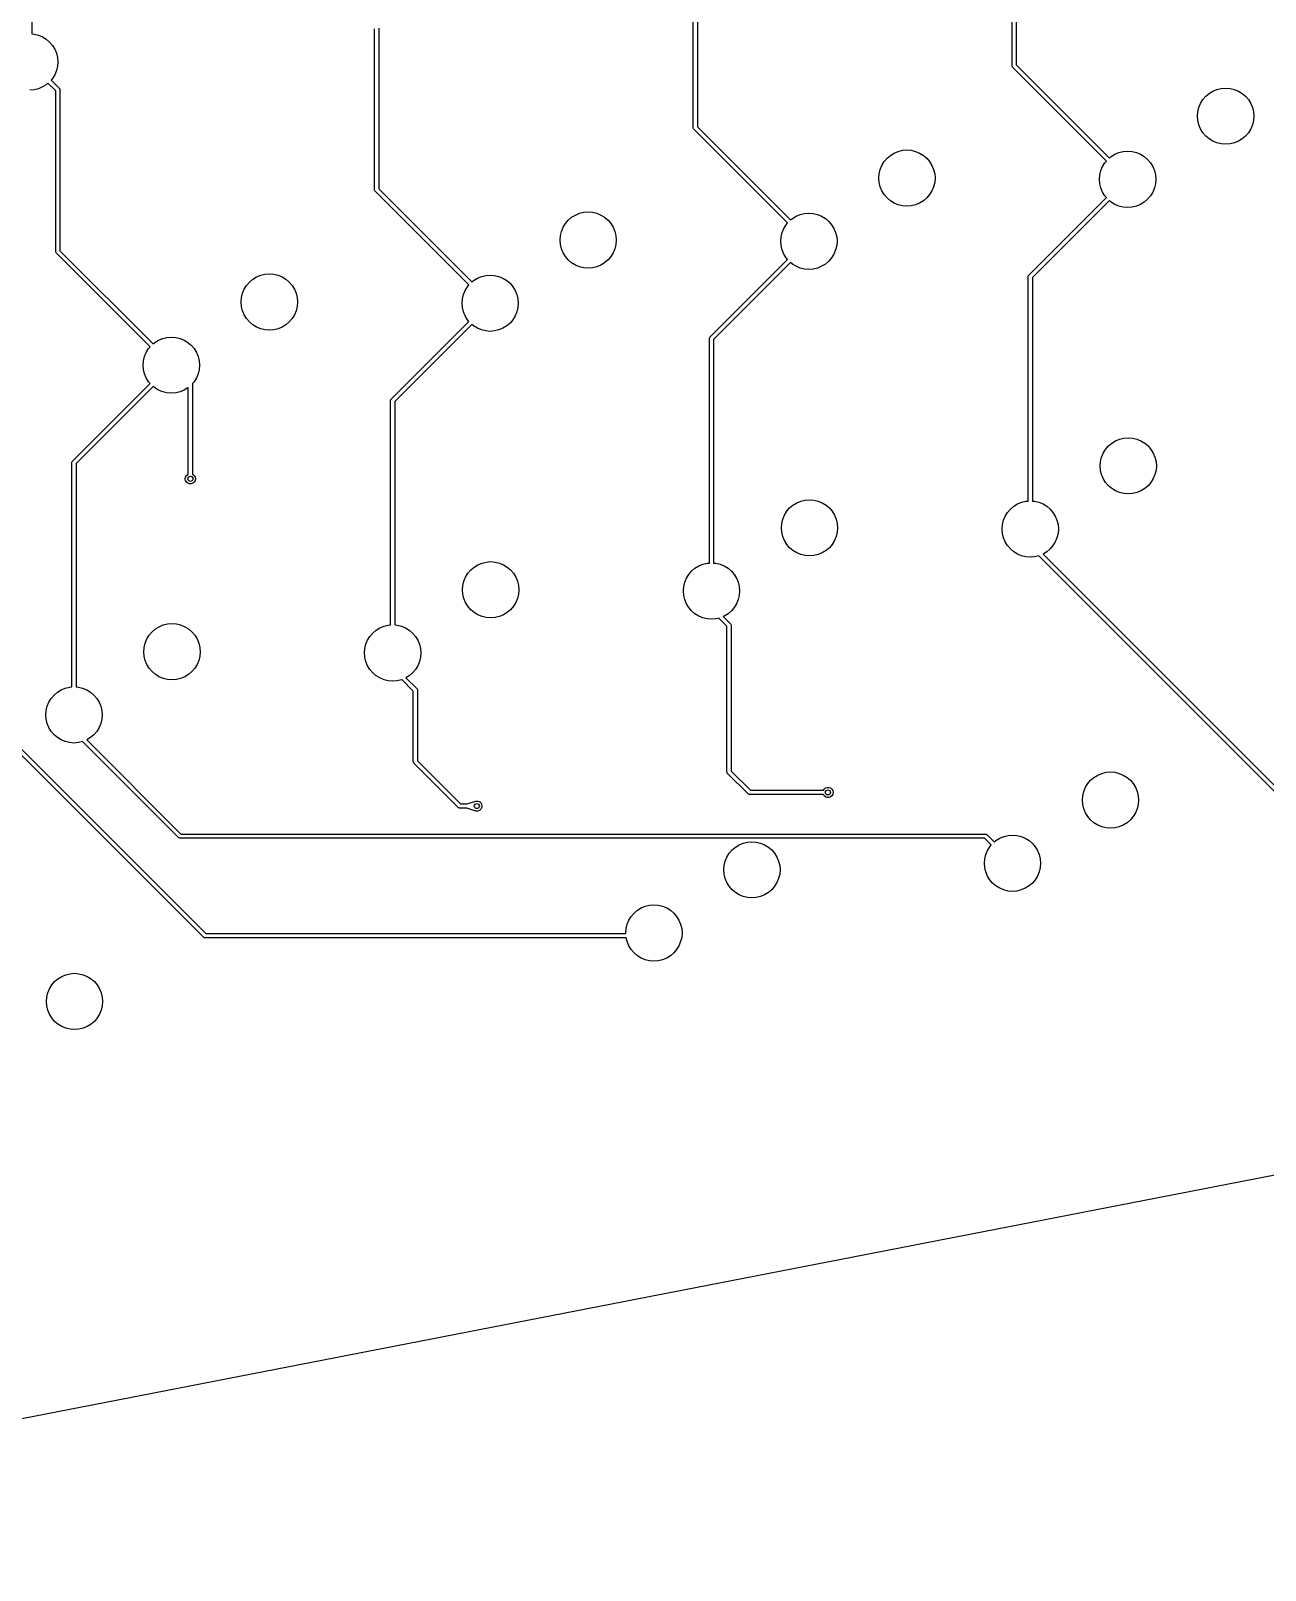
# Model space of a CAD drawing. Extents: x 101 to 518, y -308 to -134.
# Drawn here: x 311.6 to 384.1, y -307.3 to -217 of the extents above; entities that cross this region are included whole.
import ezdxf

# ---------------------------------------------------------------- set-up
doc = ezdxf.new("R2010")
doc.units = 0
doc.layers.add('BLACK', color=7, linetype='CONTINUOUS')

msp = doc.modelspace()

# ---------------------------------------------------------------- linework, layer by layer
at = {"layer": 'BLACK', "linetype": 'CONTINUOUS'}
for p, q in [((311.706467, -204.089161), (311.706467, -217.199589)), ((369.20646, -219.066377), (369.20646, -209.636794)), ((369.45646, -209.585018), (369.45646, -219.0146)), ((350.506462, -222.701288), (350.506462, -213.271705)), ((350.756462, -213.219929), (350.756462, -222.649511)), ((311.706467, -217.199589), (311.839584, -217.210066)), ((311.839584, -217.210066), (312.091345, -217.270509)), ((312.091345, -217.270509), (312.330551, -217.369591)), ((312.330551, -217.369591), (312.551313, -217.504874)), ((312.551313, -217.504874), (312.748193, -217.673026)), ((331.806465, -226.3362), (331.806465, -216.906616)), ((332.056465, -216.85484), (332.056465, -226.284424)), ((312.748193, -217.673026), (312.916345, -217.869906)), ((312.916345, -217.869906), (313.051628, -218.090668)), ((313.051628, -218.090668), (313.15071, -218.329874)), ((313.15071, -218.329874), (313.211153, -218.581635)), ((313.15071, -219.34963), (313.051628, -219.588836)), ((313.211153, -219.097869), (313.15071, -219.34963)), ((313.211153, -218.581635), (313.231467, -218.839752)), ((313.231467, -218.839752), (313.211153, -219.097869)), ((369.208862, -219.090763), (369.20646, -219.066377)), ((369.227526, -219.135823), (369.208862, -219.090763)), ((369.227531, -219.135828), (369.227526, -219.135823)), ((369.243072, -219.154765), (369.227531, -219.135828)), ((374.743212, -224.654906), (369.243072, -219.154765)), ((369.45646, -219.0146), (374.919989, -224.478129)), ((312.330551, -220.309913), (312.091345, -220.408995)), ((312.551313, -220.17463), (312.330551, -220.309913)), ((312.652848, -220.08791), (312.551313, -220.17463)), ((313.106467, -220.541528), (312.652848, -220.08791)), ((312.916345, -219.809598), (312.829625, -219.911133)), ((312.829625, -219.911133), (313.319855, -220.401363)), ((313.051628, -219.588836), (312.916345, -219.809598)), ((381.481931, -220.391632), (381.740048, -220.371318)), ((381.740048, -220.371318), (381.998165, -220.391632)), ((311.839584, -220.469438), (311.581467, -220.489752)), ((312.091345, -220.408995), (311.839584, -220.469438)), ((313.106467, -229.971111), (313.106467, -220.541528)), ((313.319855, -220.401363), (313.3354, -220.420305)), ((313.3354, -220.420305), (313.335401, -220.420306)), ((313.335401, -220.420306), (313.346333, -220.446701)), ((313.346333, -220.446701), (313.351538, -220.459266)), ((313.351538, -220.459266), (313.354065, -220.465366)), ((313.354065, -220.465366), (313.356467, -220.489752)), ((313.356467, -220.489752), (313.356467, -229.919334)), ((380.170805, -221.51144), (380.269887, -221.272234)), ((380.269887, -221.272234), (380.40517, -221.051472)), ((380.40517, -221.051472), (380.573322, -220.854592)), ((380.573322, -220.854592), (380.770202, -220.68644)), ((380.770202, -220.68644), (380.990964, -220.551157)), ((380.990964, -220.551157), (381.23017, -220.452075)), ((381.23017, -220.452075), (381.481931, -220.391632)), ((381.998165, -220.391632), (382.249926, -220.452075)), ((382.249926, -220.452075), (382.489132, -220.551157)), ((382.489132, -220.551157), (382.709894, -220.68644)), ((382.709894, -220.68644), (382.906774, -220.854592)), ((382.906774, -220.854592), (383.074926, -221.051472)), ((383.074926, -221.051472), (383.210209, -221.272234)), ((383.210209, -221.272234), (383.309291, -221.51144)), ((380.090048, -222.021318), (380.110362, -221.763201)), ((380.110362, -222.279435), (380.090048, -222.021318)), ((380.110362, -221.763201), (380.170805, -221.51144)), ((383.309291, -221.51144), (383.369734, -221.763201)), ((383.369734, -221.763201), (383.390048, -222.021318)), ((383.390048, -222.021318), (383.369734, -222.279435)), ((350.508864, -222.725674), (350.506462, -222.701288)), ((350.527528, -222.770734), (350.508864, -222.725674)), ((350.527533, -222.770739), (350.527528, -222.770734)), ((350.543074, -222.789676), (350.527533, -222.770739)), ((356.043214, -228.289817), (350.543074, -222.789676)), ((350.756462, -222.649511), (356.219991, -228.11304)), ((380.170805, -222.531196), (380.110362, -222.279435)), ((380.269887, -222.770402), (380.170805, -222.531196)), ((380.40517, -222.991164), (380.269887, -222.770402)), ((380.573322, -223.188044), (380.40517, -222.991164)), ((383.074926, -222.991164), (382.906774, -223.188044)), ((383.210209, -222.770402), (383.074926, -222.991164)), ((383.309291, -222.531196), (383.210209, -222.770402)), ((383.369734, -222.279435), (383.309291, -222.531196)), ((380.770202, -223.356196), (380.573322, -223.188044)), ((380.990964, -223.491479), (380.770202, -223.356196)), ((381.23017, -223.590561), (380.990964, -223.491479)), ((381.481931, -223.651004), (381.23017, -223.590561)), ((381.740048, -223.671318), (381.481931, -223.651004)), ((381.998165, -223.651004), (381.740048, -223.671318)), ((382.249926, -223.590561), (381.998165, -223.651004)), ((382.489132, -223.491479), (382.249926, -223.590561)), ((382.709894, -223.356196), (382.489132, -223.491479)), ((382.906774, -223.188044), (382.709894, -223.356196)), ((361.569889, -224.907145), (361.705172, -224.686383)), ((361.705172, -224.686383), (361.873324, -224.489503)), ((361.873324, -224.489503), (362.070204, -224.321351)), ((362.070204, -224.321351), (362.290966, -224.186068)), ((362.290966, -224.186068), (362.530172, -224.086986)), ((362.530172, -224.086986), (362.781933, -224.026543)), ((362.781933, -224.026543), (363.04005, -224.006229)), ((363.04005, -224.006229), (363.298167, -224.026543)), ((363.298167, -224.026543), (363.549928, -224.086986)), ((363.549928, -224.086986), (363.789134, -224.186068)), ((363.789134, -224.186068), (364.009896, -224.321351)), ((364.009896, -224.321351), (364.206776, -224.489503)), ((364.206776, -224.489503), (364.374928, -224.686383)), ((364.374928, -224.686383), (364.510211, -224.907145)), ((374.52121, -224.977204), (374.656493, -224.756442)), ((374.656493, -224.756442), (374.743212, -224.654906)), ((374.919989, -224.478129), (375.021525, -224.39141)), ((375.021525, -224.39141), (375.242287, -224.256127)), ((375.242287, -224.256127), (375.481493, -224.157045)), ((375.481493, -224.157045), (375.733254, -224.096602)), ((375.733254, -224.096602), (375.991371, -224.076288)), ((375.991371, -224.076288), (376.249488, -224.096602)), ((376.249488, -224.096602), (376.501249, -224.157045)), ((376.501249, -224.157045), (376.740455, -224.256127)), ((376.740455, -224.256127), (376.961217, -224.39141)), ((376.961217, -224.39141), (377.158097, -224.559562)), ((377.158097, -224.559562), (377.326249, -224.756442)), ((377.326249, -224.756442), (377.461532, -224.977204)), ((361.39005, -225.656229), (361.410364, -225.398112)), ((361.410364, -225.914346), (361.39005, -225.656229)), ((361.410364, -225.398112), (361.470807, -225.146351)), ((361.470807, -225.146351), (361.569889, -224.907145)), ((364.510211, -224.907145), (364.609293, -225.146351)), ((364.609293, -225.146351), (364.669736, -225.398112)), ((364.669736, -225.398112), (364.69005, -225.656229)), ((364.69005, -225.656229), (364.669736, -225.914346)), ((374.341371, -225.726288), (374.361685, -225.468171)), ((374.361685, -225.984405), (374.341371, -225.726288)), ((374.361685, -225.468171), (374.422128, -225.21641)), ((374.422128, -225.21641), (374.52121, -224.977204)), ((377.461532, -224.977204), (377.560614, -225.21641)), ((377.560614, -225.21641), (377.621057, -225.468171)), ((377.621057, -225.468171), (377.641371, -225.726288)), ((377.641371, -225.726288), (377.621057, -225.984405)), ((331.808867, -226.360586), (331.806465, -226.3362)), ((331.827531, -226.405646), (331.808867, -226.360586)), ((331.827536, -226.405651), (331.827531, -226.405646)), ((331.843077, -226.424588), (331.827536, -226.405651)), ((337.343217, -231.924728), (331.843077, -226.424588)), ((332.056465, -226.284424), (337.519993, -231.747952)), ((361.470807, -226.166107), (361.410364, -225.914346)), ((361.569889, -226.405313), (361.470807, -226.166107)), ((361.705172, -226.626075), (361.569889, -226.405313)), ((361.873324, -226.822955), (361.705172, -226.626075)), ((364.374928, -226.626075), (364.206776, -226.822955)), ((364.510211, -226.405313), (364.374928, -226.626075)), ((364.609293, -226.166107), (364.510211, -226.405313)), ((364.669736, -225.914346), (364.609293, -226.166107)), ((374.422128, -226.236166), (374.361685, -225.984405)), ((374.52121, -226.475372), (374.422128, -226.236166)), ((374.656493, -226.696134), (374.52121, -226.475372)), ((377.461532, -226.475372), (377.326249, -226.696134)), ((377.560614, -226.236166), (377.461532, -226.475372)), ((377.621057, -225.984405), (377.560614, -226.236166)), ((362.070204, -226.991107), (361.873324, -226.822955)), ((362.290966, -227.12639), (362.070204, -226.991107)), ((362.530172, -227.225472), (362.290966, -227.12639)), ((362.781933, -227.285915), (362.530172, -227.225472)), ((363.04005, -227.306229), (362.781933, -227.285915)), ((363.298167, -227.285915), (363.04005, -227.306229)), ((363.549928, -227.225472), (363.298167, -227.285915)), ((363.789134, -227.12639), (363.549928, -227.225472)), ((364.009896, -226.991107), (363.789134, -227.12639)), ((364.206776, -226.822955), (364.009896, -226.991107)), ((370.187895, -231.352988), (374.743213, -226.797669)), ((374.919989, -226.974445), (370.401283, -231.493152)), ((374.743213, -226.797669), (374.656493, -226.696134)), ((375.021525, -227.061166), (374.919989, -226.974445)), ((375.242287, -227.196449), (375.021525, -227.061166)), ((375.481493, -227.295531), (375.242287, -227.196449)), ((375.733254, -227.355974), (375.481493, -227.295531)), ((375.991371, -227.376288), (375.733254, -227.355974)), ((376.249488, -227.355974), (375.991371, -227.376288)), ((376.501249, -227.295531), (376.249488, -227.355974)), ((376.740455, -227.196449), (376.501249, -227.295531)), ((376.961217, -227.061166), (376.740455, -227.196449)), ((377.158097, -226.893014), (376.961217, -227.061166)), ((377.326249, -226.696134), (377.158097, -226.893014)), ((342.869891, -228.542056), (343.005174, -228.321294)), ((343.005174, -228.321294), (343.173326, -228.124414)), ((343.173326, -228.124414), (343.370206, -227.956262)), ((343.370206, -227.956262), (343.590968, -227.820979)), ((343.590968, -227.820979), (343.830174, -227.721897)), ((343.830174, -227.721897), (344.081935, -227.661454)), ((344.081935, -227.661454), (344.340052, -227.64114)), ((344.340052, -227.64114), (344.598169, -227.661454)), ((344.598169, -227.661454), (344.84993, -227.721897)), ((344.84993, -227.721897), (345.089136, -227.820979)), ((345.089136, -227.820979), (345.309898, -227.956262)), ((345.309898, -227.956262), (345.506778, -228.124414)), ((345.506778, -228.124414), (345.67493, -228.321294)), ((345.67493, -228.321294), (345.810213, -228.542056)), ((355.821212, -228.612115), (355.956495, -228.391353)), ((355.956495, -228.391353), (356.043214, -228.289817)), ((356.219991, -228.11304), (356.321527, -228.026321)), ((356.321527, -228.026321), (356.542289, -227.891038)), ((356.542289, -227.891038), (356.781495, -227.791956)), ((356.781495, -227.791956), (357.033256, -227.731513)), ((357.033256, -227.731513), (357.291373, -227.711199)), ((357.291373, -227.711199), (357.54949, -227.731513)), ((357.54949, -227.731513), (357.801251, -227.791956)), ((357.801251, -227.791956), (358.040457, -227.891038)), ((358.040457, -227.891038), (358.261219, -228.026321)), ((358.261219, -228.026321), (358.458099, -228.194473)), ((358.458099, -228.194473), (358.626251, -228.391353)), ((358.626251, -228.391353), (358.761534, -228.612115)), ((342.690052, -229.29114), (342.710366, -229.033023)), ((342.710366, -229.549257), (342.690052, -229.29114)), ((342.710366, -229.033023), (342.770809, -228.781262)), ((342.770809, -228.781262), (342.869891, -228.542056)), ((345.810213, -228.542056), (345.909295, -228.781262)), ((345.909295, -228.781262), (345.969738, -229.033023)), ((345.969738, -229.033023), (345.990052, -229.29114)), ((345.990052, -229.29114), (345.969738, -229.549257)), ((355.641373, -229.361199), (355.661687, -229.103082)), ((355.661687, -229.619316), (355.641373, -229.361199)), ((355.661687, -229.103082), (355.72213, -228.851321)), ((355.72213, -228.851321), (355.821212, -228.612115)), ((358.761534, -228.612115), (358.860616, -228.851321)), ((358.860616, -228.851321), (358.921059, -229.103082)), ((358.921059, -229.103082), (358.941373, -229.361199)), ((358.941373, -229.361199), (358.921059, -229.619316)), ((313.108869, -229.995497), (313.106467, -229.971111)), ((313.127533, -230.040557), (313.108869, -229.995497)), ((313.127538, -230.040562), (313.127533, -230.040557)), ((313.143079, -230.059499), (313.127538, -230.040562)), ((318.643219, -235.55964), (313.143079, -230.059499)), ((313.356467, -229.919334), (318.819996, -235.382863)), ((342.770809, -229.801018), (342.710366, -229.549257)), ((342.869891, -230.040224), (342.770809, -229.801018)), ((343.005174, -230.260986), (342.869891, -230.040224)), ((343.173326, -230.457866), (343.005174, -230.260986)), ((345.67493, -230.260986), (345.506778, -230.457866)), ((345.810213, -230.040224), (345.67493, -230.260986)), ((345.909295, -229.801018), (345.810213, -230.040224)), ((345.969738, -229.549257), (345.909295, -229.801018)), ((355.72213, -229.871077), (355.661687, -229.619316)), ((355.821212, -230.110283), (355.72213, -229.871077)), ((355.956495, -230.331045), (355.821212, -230.110283)), ((358.761534, -230.110283), (358.626251, -230.331045)), ((358.860616, -229.871077), (358.761534, -230.110283)), ((358.921059, -229.619316), (358.860616, -229.871077)), ((343.370206, -230.626018), (343.173326, -230.457866)), ((343.590968, -230.761301), (343.370206, -230.626018)), ((343.830174, -230.860383), (343.590968, -230.761301)), ((344.081935, -230.920826), (343.830174, -230.860383)), ((344.340052, -230.94114), (344.081935, -230.920826)), ((344.598169, -230.920826), (344.340052, -230.94114)), ((344.84993, -230.860383), (344.598169, -230.920826)), ((345.089136, -230.761301), (344.84993, -230.860383)), ((345.309898, -230.626018), (345.089136, -230.761301)), ((345.506778, -230.457866), (345.309898, -230.626018)), ((351.487898, -234.987898), (356.043214, -230.43258)), ((356.219991, -230.609357), (351.701286, -235.128062)), ((356.043214, -230.43258), (355.956495, -230.331045)), ((356.321527, -230.696077), (356.219991, -230.609357)), ((356.542289, -230.83136), (356.321527, -230.696077)), ((356.781495, -230.930442), (356.542289, -230.83136)), ((357.033256, -230.990885), (356.781495, -230.930442)), ((357.291373, -231.011199), (357.033256, -230.990885)), ((357.54949, -230.990885), (357.291373, -231.011199)), ((357.801251, -230.930442), (357.54949, -230.990885)), ((358.040457, -230.83136), (357.801251, -230.930442)), ((358.261219, -230.696077), (358.040457, -230.83136)), ((358.458099, -230.527925), (358.261219, -230.696077)), ((358.626251, -230.331045), (358.458099, -230.527925)), ((324.169894, -232.176968), (324.305177, -231.956206)), ((324.305177, -231.956206), (324.473329, -231.759326)), ((324.473329, -231.759326), (324.670209, -231.591174)), ((324.670209, -231.591174), (324.890971, -231.455891)), ((324.890971, -231.455891), (325.130177, -231.356809)), ((325.130177, -231.356809), (325.381938, -231.296366)), ((325.381938, -231.296366), (325.640055, -231.276052)), ((325.640055, -231.276052), (325.898172, -231.296366)), ((325.898172, -231.296366), (326.149933, -231.356809)), ((326.149933, -231.356809), (326.389139, -231.455891)), ((326.389139, -231.455891), (326.609901, -231.591174)), ((326.609901, -231.591174), (326.806781, -231.759326)), ((326.806781, -231.759326), (326.974933, -231.956206)), ((326.974933, -231.956206), (327.110216, -232.176968)), ((337.121214, -232.247026), (337.256497, -232.026264)), ((337.256497, -232.026264), (337.343217, -231.924728)), ((337.519993, -231.747952), (337.621529, -231.661232)), ((337.621529, -231.661232), (337.842291, -231.525949)), ((337.842291, -231.525949), (338.081497, -231.426867)), ((338.081497, -231.426867), (338.333258, -231.366424)), ((338.333258, -231.366424), (338.591375, -231.34611)), ((338.591375, -231.34611), (338.849492, -231.366424)), ((338.849492, -231.366424), (339.101253, -231.426867)), ((339.101253, -231.426867), (339.340459, -231.525949)), ((339.340459, -231.525949), (339.561221, -231.661232)), ((339.561221, -231.661232), (339.758101, -231.829384)), ((339.758101, -231.829384), (339.926253, -232.026264)), ((339.926253, -232.026264), (340.061536, -232.247026)), ((370.151283, -231.441376), (370.153685, -231.41699)), ((370.151283, -244.603578), (370.151283, -231.441376)), ((370.153685, -231.41699), (370.172349, -231.37193)), ((370.172349, -231.37193), (370.172354, -231.371924)), ((370.172354, -231.371924), (370.187895, -231.352988)), ((370.401283, -231.493152), (370.401283, -244.603578)), ((323.990055, -232.926052), (324.010369, -232.667935)), ((324.010369, -233.184169), (323.990055, -232.926052)), ((324.010369, -232.667935), (324.070812, -232.416174)), ((324.070812, -232.416174), (324.169894, -232.176968)), ((327.110216, -232.176968), (327.209298, -232.416174)), ((327.209298, -232.416174), (327.269741, -232.667935)), ((327.269741, -232.667935), (327.290055, -232.926052)), ((327.290055, -232.926052), (327.269741, -233.184169)), ((336.941375, -232.99611), (336.961689, -232.737993)), ((336.961689, -233.254227), (336.941375, -232.99611)), ((336.961689, -232.737993), (337.022132, -232.486232)), ((337.022132, -232.486232), (337.121214, -232.247026)), ((340.061536, -232.247026), (340.160618, -232.486232)), ((340.160618, -232.486232), (340.221061, -232.737993)), ((340.221061, -232.737993), (340.241375, -232.99611)), ((340.241375, -232.99611), (340.221061, -233.254227)), ((324.070812, -233.43593), (324.010369, -233.184169)), ((324.169894, -233.675136), (324.070812, -233.43593)), ((324.305177, -233.895898), (324.169894, -233.675136)), ((324.473329, -234.092778), (324.305177, -233.895898)), ((326.974933, -233.895898), (326.806781, -234.092778)), ((327.110216, -233.675136), (326.974933, -233.895898)), ((327.209298, -233.43593), (327.110216, -233.675136)), ((327.269741, -233.184169), (327.209298, -233.43593)), ((337.022132, -233.505988), (336.961689, -233.254227)), ((337.121214, -233.745194), (337.022132, -233.505988)), ((337.256497, -233.965956), (337.121214, -233.745194)), ((340.061536, -233.745194), (339.926253, -233.965956)), ((340.160618, -233.505988), (340.061536, -233.745194)), ((340.221061, -233.254227), (340.160618, -233.505988)), ((324.670209, -234.26093), (324.473329, -234.092778)), ((324.890971, -234.396213), (324.670209, -234.26093)), ((325.130177, -234.495295), (324.890971, -234.396213)), ((325.381938, -234.555738), (325.130177, -234.495295)), ((325.640055, -234.576052), (325.381938, -234.555738)), ((325.898172, -234.555738), (325.640055, -234.576052)), ((326.149933, -234.495295), (325.898172, -234.555738)), ((326.389139, -234.396213), (326.149933, -234.495295)), ((326.609901, -234.26093), (326.389139, -234.396213)), ((326.806781, -234.092778), (326.609901, -234.26093)), ((332.7879, -238.622809), (337.343216, -234.067491)), ((337.519993, -234.244268), (333.001288, -238.762973)), ((337.343216, -234.067491), (337.256497, -233.965956)), ((337.621529, -234.330988), (337.519993, -234.244268)), ((337.842291, -234.466271), (337.621529, -234.330988)), ((338.081497, -234.565353), (337.842291, -234.466271)), ((338.333258, -234.625796), (338.081497, -234.565353)), ((338.591375, -234.64611), (338.333258, -234.625796)), ((338.849492, -234.625796), (338.591375, -234.64611)), ((339.101253, -234.565353), (338.849492, -234.625796)), ((339.340459, -234.466271), (339.101253, -234.565353)), ((339.561221, -234.330988), (339.340459, -234.466271)), ((339.758101, -234.162836), (339.561221, -234.330988)), ((339.926253, -233.965956), (339.758101, -234.162836)), ((318.421217, -235.881938), (318.5565, -235.661176)), ((318.5565, -235.661176), (318.643219, -235.55964)), ((318.819996, -235.382863), (318.921532, -235.296144)), ((318.921532, -235.296144), (319.142294, -235.160861)), ((319.142294, -235.160861), (319.3815, -235.061779)), ((319.3815, -235.061779), (319.633261, -235.001336)), ((319.633261, -235.001336), (319.891378, -234.981022)), ((319.891378, -234.981022), (320.149495, -235.001336)), ((320.149495, -235.001336), (320.401256, -235.061779)), ((320.401256, -235.061779), (320.640462, -235.160861)), ((320.640462, -235.160861), (320.861224, -235.296144)), ((320.861224, -235.296144), (321.058104, -235.464296)), ((321.058104, -235.464296), (321.226256, -235.661176)), ((321.226256, -235.661176), (321.361539, -235.881938)), ((351.451286, -235.076286), (351.453688, -235.0519)), ((351.451286, -248.23849), (351.451286, -235.076286)), ((351.453688, -235.0519), (351.472352, -235.00684)), ((351.472352, -235.00684), (351.472357, -235.006834)), ((351.472357, -235.006834), (351.487898, -234.987898)), ((351.701286, -235.128062), (351.701286, -248.23849)), ((318.241378, -236.631022), (318.261692, -236.372905)), ((318.261692, -236.372905), (318.322135, -236.121144)), ((318.322135, -236.121144), (318.421217, -235.881938)), ((321.361539, -235.881938), (321.460621, -236.121144)), ((321.460621, -236.121144), (321.521064, -236.372905)), ((321.521064, -236.372905), (321.541378, -236.631022)), ((318.261692, -236.889139), (318.241378, -236.631022)), ((318.322135, -237.1409), (318.261692, -236.889139)), ((318.421217, -237.380106), (318.322135, -237.1409)), ((318.5565, -237.600868), (318.421217, -237.380106)), ((321.361539, -237.380106), (321.226256, -237.600868)), ((321.460621, -237.1409), (321.361539, -237.380106)), ((321.521064, -236.889139), (321.460621, -237.1409)), ((321.541378, -236.631022), (321.521064, -236.889139)), ((314.087902, -242.257722), (318.64322, -237.702403)), ((318.819996, -237.879179), (314.30129, -242.397886)), ((318.64322, -237.702403), (318.5565, -237.600868)), ((318.921532, -237.9659), (318.819996, -237.879179)), ((319.142294, -238.101183), (318.921532, -237.9659)), ((319.3815, -238.200265), (319.142294, -238.101183)), ((319.633261, -238.260708), (319.3815, -238.200265)), ((319.891378, -238.281022), (319.633261, -238.260708)), ((320.149495, -238.260708), (319.891378, -238.281022)), ((320.401256, -238.200265), (320.149495, -238.260708)), ((320.640462, -238.101183), (320.401256, -238.200265)), ((320.861224, -237.9659), (320.640462, -238.101183)), ((320.88474, -237.945815), (320.861224, -237.9659)), ((320.88474, -242.896311), (320.88474, -237.945815)), ((321.226256, -237.600868), (321.128386, -237.715458)), ((321.128386, -237.715458), (321.132338, -237.724998)), ((321.132338, -237.724998), (321.13474, -237.749384)), ((321.13474, -237.749384), (321.13474, -242.896311)), ((332.751288, -238.711197), (332.75369, -238.686811)), ((332.751288, -251.873401), (332.751288, -238.711197)), ((332.75369, -238.686811), (332.754129, -238.685752)), ((332.754129, -238.685752), (332.759156, -238.673612)), ((332.759156, -238.673612), (332.772354, -238.641751)), ((332.772354, -238.641751), (332.772359, -238.641745)), ((332.772359, -238.641745), (332.7879, -238.622809)), ((333.001288, -238.762973), (333.001288, -251.873401)), ((375.055114, -241.203893), (375.275876, -241.06861)), ((375.275876, -241.06861), (375.515082, -240.969528)), ((375.515082, -240.969528), (375.766843, -240.909085)), ((375.766843, -240.909085), (376.02496, -240.888771)), ((376.02496, -240.888771), (376.283077, -240.909085)), ((376.283077, -240.909085), (376.534838, -240.969528)), ((376.534838, -240.969528), (376.774044, -241.06861)), ((376.774044, -241.06861), (376.994806, -241.203893)), ((374.395274, -242.280654), (374.455717, -242.028893)), ((374.455717, -242.028893), (374.554799, -241.789687)), ((374.554799, -241.789687), (374.690082, -241.568925)), ((374.690082, -241.568925), (374.858234, -241.372045)), ((374.858234, -241.372045), (375.055114, -241.203893)), ((376.994806, -241.203893), (377.191686, -241.372045)), ((377.191686, -241.372045), (377.359838, -241.568925)), ((377.359838, -241.568925), (377.495121, -241.789687)), ((377.495121, -241.789687), (377.594203, -242.028893)), ((377.594203, -242.028893), (377.654646, -242.280654)), ((314.05129, -242.34611), (314.053692, -242.321724)), ((314.05129, -255.508312), (314.05129, -242.34611)), ((314.053692, -242.321724), (314.072356, -242.276664)), ((314.072356, -242.276664), (314.072361, -242.276658)), ((314.072361, -242.276658), (314.087902, -242.257722)), ((314.30129, -242.397886), (314.30129, -255.508312)), ((320.88474, -243.027403), (320.88474, -242.896311)), ((321.13474, -242.896311), (321.13474, -243.027403)), ((374.37496, -242.538771), (374.395274, -242.280654)), ((374.395274, -242.796888), (374.37496, -242.538771)), ((374.455717, -243.048649), (374.395274, -242.796888)), ((377.654646, -242.796888), (377.594203, -243.048649)), ((377.654646, -242.280654), (377.67496, -242.538771)), ((377.67496, -242.538771), (377.654646, -242.796888)), ((320.70974, -243.296311), (320.727832, -243.193705)), ((320.727832, -243.398917), (320.70974, -243.296311)), ((320.727832, -243.193705), (320.779927, -243.103475)), ((320.779927, -243.489147), (320.727832, -243.398917)), ((320.779927, -243.103475), (320.85974, -243.036503)), ((320.85974, -243.556119), (320.779927, -243.489147)), ((320.85974, -243.036503), (320.88474, -243.027403)), ((320.957646, -243.591753), (320.85974, -243.556119)), ((321.061834, -243.591753), (320.957646, -243.591753)), ((321.15974, -243.556119), (321.061834, -243.591753)), ((321.13474, -243.027403), (321.15974, -243.036503)), ((321.15974, -243.036503), (321.239553, -243.103475)), ((321.239553, -243.489147), (321.15974, -243.556119)), ((321.239553, -243.103475), (321.291648, -243.193705)), ((321.291648, -243.398917), (321.239553, -243.489147)), ((321.291648, -243.193705), (321.30974, -243.296311)), ((321.30974, -243.296311), (321.291648, -243.398917)), ((374.554799, -243.287855), (374.455717, -243.048649)), ((374.690082, -243.508617), (374.554799, -243.287855)), ((374.858234, -243.705497), (374.690082, -243.508617)), ((375.055114, -243.873649), (374.858234, -243.705497)), ((377.191686, -243.705497), (376.994806, -243.873649)), ((377.359838, -243.508617), (377.191686, -243.705497)), ((377.495121, -243.287855), (377.359838, -243.508617)), ((377.594203, -243.048649), (377.495121, -243.287855)), ((356.355117, -244.838805), (356.575879, -244.703522)), ((356.575879, -244.703522), (356.815085, -244.60444)), ((356.815085, -244.60444), (357.066846, -244.543997)), ((357.066846, -244.543997), (357.324963, -244.523683)), ((357.324963, -244.523683), (357.58308, -244.543997)), ((357.58308, -244.543997), (357.834841, -244.60444)), ((357.834841, -244.60444), (358.074047, -244.703522)), ((358.074047, -244.703522), (358.294809, -244.838805)), ((369.527199, -244.77358), (369.766405, -244.674498)), ((369.766405, -244.674498), (370.018166, -244.614055)), ((370.018166, -244.614055), (370.151283, -244.603578)), ((370.401283, -244.603578), (370.5344, -244.614055)), ((370.5344, -244.614055), (370.786161, -244.674498)), ((370.786161, -244.674498), (371.025367, -244.77358)), ((375.275876, -244.008932), (375.055114, -243.873649)), ((375.515082, -244.108014), (375.275876, -244.008932)), ((375.766843, -244.168457), (375.515082, -244.108014)), ((376.02496, -244.188771), (375.766843, -244.168457)), ((376.283077, -244.168457), (376.02496, -244.188771)), ((376.534838, -244.108014), (376.283077, -244.168457)), ((376.774044, -244.008932), (376.534838, -244.108014)), ((376.994806, -243.873649), (376.774044, -244.008932)), ((355.75572, -245.663805), (355.854802, -245.424599)), ((355.854802, -245.424599), (355.990085, -245.203837)), ((355.990085, -245.203837), (356.158237, -245.006957)), ((356.158237, -245.006957), (356.355117, -244.838805)), ((358.294809, -244.838805), (358.491689, -245.006957)), ((358.491689, -245.006957), (358.659841, -245.203837)), ((358.659841, -245.203837), (358.795124, -245.424599)), ((358.795124, -245.424599), (358.894206, -245.663805)), ((368.70704, -245.733863), (368.806122, -245.494657)), ((368.806122, -245.494657), (368.941405, -245.273895)), ((368.941405, -245.273895), (369.109557, -245.077015)), ((369.109557, -245.077015), (369.306437, -244.908863)), ((369.306437, -244.908863), (369.527199, -244.77358)), ((371.025367, -244.77358), (371.246129, -244.908863)), ((371.246129, -244.908863), (371.443009, -245.077015)), ((371.443009, -245.077015), (371.611161, -245.273895)), ((371.611161, -245.273895), (371.746444, -245.494657)), ((371.746444, -245.494657), (371.845526, -245.733863)), ((355.674963, -246.173683), (355.695277, -245.915566)), ((355.695277, -246.4318), (355.674963, -246.173683)), ((355.695277, -245.915566), (355.75572, -245.663805)), ((355.75572, -246.683561), (355.695277, -246.4318)), ((358.894206, -245.663805), (358.954649, -245.915566)), ((358.954649, -246.4318), (358.894206, -246.683561)), ((358.954649, -245.915566), (358.974963, -246.173683)), ((358.974963, -246.173683), (358.954649, -246.4318)), ((368.626283, -246.243741), (368.646597, -245.985624)), ((368.646597, -246.501858), (368.626283, -246.243741)), ((368.646597, -245.985624), (368.70704, -245.733863)), ((368.70704, -246.753619), (368.646597, -246.501858)), ((371.845526, -245.733863), (371.905969, -245.985624)), ((371.905969, -246.501858), (371.845526, -246.753619)), ((371.905969, -245.985624), (371.926283, -246.243741)), ((371.926283, -246.243741), (371.905969, -246.501858)), ((355.854802, -246.922767), (355.75572, -246.683561)), ((355.990085, -247.143529), (355.854802, -246.922767)), ((356.158237, -247.340409), (355.990085, -247.143529)), ((356.355117, -247.508561), (356.158237, -247.340409)), ((358.491689, -247.340409), (358.294809, -247.508561)), ((358.659841, -247.143529), (358.491689, -247.340409)), ((358.795124, -246.922767), (358.659841, -247.143529)), ((358.894206, -246.683561), (358.795124, -246.922767)), ((368.806122, -246.992825), (368.70704, -246.753619)), ((368.941405, -247.213587), (368.806122, -246.992825)), ((369.109557, -247.410467), (368.941405, -247.213587)), ((369.306437, -247.578619), (369.109557, -247.410467)), ((371.443009, -247.410467), (371.246129, -247.578619)), ((371.611161, -247.213587), (371.443009, -247.410467)), ((371.746444, -246.992825), (371.611161, -247.213587)), ((371.845526, -246.753619), (371.746444, -246.992825)), ((337.655119, -248.473716), (337.875881, -248.338433)), ((337.875881, -248.338433), (338.115087, -248.239351)), ((338.115087, -248.239351), (338.366848, -248.178908)), ((338.366848, -248.178908), (338.624965, -248.158594)), ((338.624965, -248.158594), (338.883082, -248.178908)), ((338.883082, -248.178908), (339.134843, -248.239351)), ((339.134843, -248.239351), (339.374049, -248.338433)), ((339.374049, -248.338433), (339.594811, -248.473716)), ((350.827202, -248.408492), (351.066408, -248.30941)), ((351.066408, -248.30941), (351.318169, -248.248967)), ((351.318169, -248.248967), (351.451286, -248.23849)), ((351.701286, -248.23849), (351.834403, -248.248967)), ((351.834403, -248.248967), (352.086164, -248.30941)), ((352.086164, -248.30941), (352.32537, -248.408492)), ((356.575879, -247.643844), (356.355117, -247.508561)), ((356.815085, -247.742926), (356.575879, -247.643844)), ((357.066846, -247.803369), (356.815085, -247.742926)), ((357.324963, -247.823683), (357.066846, -247.803369)), ((357.58308, -247.803369), (357.324963, -247.823683)), ((357.834841, -247.742926), (357.58308, -247.803369)), ((358.074047, -247.643844), (357.834841, -247.742926)), ((358.294809, -247.508561), (358.074047, -247.643844)), ((369.527199, -247.713902), (369.306437, -247.578619)), ((369.766405, -247.812984), (369.527199, -247.713902)), ((370.018166, -247.873427), (369.766405, -247.812984)), ((370.276283, -247.893741), (370.018166, -247.873427)), ((370.5344, -247.873427), (370.276283, -247.893741)), ((370.77871, -247.814772), (370.5344, -247.873427)), ((385.269882, -262.305945), (370.77871, -247.814772)), ((371.246129, -247.578619), (371.029102, -247.711612)), ((371.029102, -247.711612), (385.410047, -262.092556)), ((337.055722, -249.298716), (337.154804, -249.05951)), ((337.154804, -249.05951), (337.290087, -248.838748)), ((337.290087, -248.838748), (337.458239, -248.641868)), ((337.458239, -248.641868), (337.655119, -248.473716)), ((339.594811, -248.473716), (339.791691, -248.641868)), ((339.791691, -248.641868), (339.959843, -248.838748)), ((339.959843, -248.838748), (340.095126, -249.05951)), ((340.095126, -249.05951), (340.194208, -249.298716)), ((350.007043, -249.368775), (350.106125, -249.129569)), ((350.106125, -249.129569), (350.241408, -248.908807)), ((350.241408, -248.908807), (350.40956, -248.711927)), ((350.40956, -248.711927), (350.60644, -248.543775)), ((350.60644, -248.543775), (350.827202, -248.408492)), ((352.32537, -248.408492), (352.546132, -248.543775)), ((352.546132, -248.543775), (352.743012, -248.711927)), ((352.743012, -248.711927), (352.911164, -248.908807)), ((352.911164, -248.908807), (353.046447, -249.129569)), ((353.046447, -249.129569), (353.145529, -249.368775)), ((336.974965, -249.808594), (336.995279, -249.550477)), ((336.995279, -250.066711), (336.974965, -249.808594)), ((336.995279, -249.550477), (337.055722, -249.298716)), ((337.055722, -250.318472), (336.995279, -250.066711)), ((340.194208, -249.298716), (340.254651, -249.550477)), ((340.254651, -250.066711), (340.194208, -250.318472)), ((340.254651, -249.550477), (340.274965, -249.808594)), ((340.274965, -249.808594), (340.254651, -250.066711)), ((349.926286, -249.878653), (349.9466, -249.620536)), ((349.9466, -250.13677), (349.926286, -249.878653)), ((349.9466, -249.620536), (350.007043, -249.368775)), ((350.007043, -250.388531), (349.9466, -250.13677)), ((353.145529, -249.368775), (353.205972, -249.620536)), ((353.205972, -250.13677), (353.145529, -250.388531)), ((353.205972, -249.620536), (353.226286, -249.878653)), ((353.226286, -249.878653), (353.205972, -250.13677)), ((337.154804, -250.557678), (337.055722, -250.318472)), ((337.290087, -250.77844), (337.154804, -250.557678)), ((337.458239, -250.97532), (337.290087, -250.77844)), ((337.655119, -251.143472), (337.458239, -250.97532)), ((339.791691, -250.97532), (339.594811, -251.143472)), ((339.959843, -250.77844), (339.791691, -250.97532)), ((340.095126, -250.557678), (339.959843, -250.77844)), ((340.194208, -250.318472), (340.095126, -250.557678)), ((350.106125, -250.627737), (350.007043, -250.388531)), ((350.241408, -250.848499), (350.106125, -250.627737)), ((350.40956, -251.045379), (350.241408, -250.848499)), ((350.60644, -251.213531), (350.40956, -251.045379)), ((352.743012, -251.045379), (352.546132, -251.213531)), ((352.911164, -250.848499), (352.743012, -251.045379)), ((353.046447, -250.627737), (352.911164, -250.848499)), ((353.145529, -250.388531), (353.046447, -250.627737)), ((318.955121, -252.108627), (319.175883, -251.973344)), ((319.175883, -251.973344), (319.415089, -251.874262)), ((319.415089, -251.874262), (319.66685, -251.813819)), ((319.66685, -251.813819), (319.924967, -251.793505)), ((319.924967, -251.793505), (320.183084, -251.813819)), ((320.183084, -251.813819), (320.434845, -251.874262)), ((320.434845, -251.874262), (320.674051, -251.973344)), ((320.674051, -251.973344), (320.894813, -252.108627)), ((332.127204, -252.043403), (332.36641, -251.944321)), ((332.36641, -251.944321), (332.618171, -251.883878)), ((332.618171, -251.883878), (332.751288, -251.873401)), ((333.001288, -251.873401), (333.134405, -251.883878)), ((333.134405, -251.883878), (333.386166, -251.944321)), ((333.386166, -251.944321), (333.625372, -252.043403)), ((337.875881, -251.278755), (337.655119, -251.143472)), ((338.115087, -251.377837), (337.875881, -251.278755)), ((338.366848, -251.43828), (338.115087, -251.377837)), ((338.624965, -251.458594), (338.366848, -251.43828)), ((338.883082, -251.43828), (338.624965, -251.458594)), ((339.134843, -251.377837), (338.883082, -251.43828)), ((339.374049, -251.278755), (339.134843, -251.377837)), ((339.594811, -251.143472), (339.374049, -251.278755)), ((350.827202, -251.348814), (350.60644, -251.213531)), ((351.066408, -251.447896), (350.827202, -251.348814)), ((351.318169, -251.508339), (351.066408, -251.447896)), ((351.576286, -251.528653), (351.318169, -251.508339)), ((351.834403, -251.508339), (351.576286, -251.528653)), ((352.004221, -251.467568), (351.834403, -251.508339)), ((352.48474, -251.948087), (352.004221, -251.467568)), ((352.32537, -251.348814), (352.26431, -251.374105)), ((352.26431, -251.374105), (352.698129, -251.807923)), ((352.546132, -251.213531), (352.32537, -251.348814)), ((352.48474, -260.496311), (352.48474, -251.948087)), ((352.698129, -251.807923), (352.713674, -251.826865)), ((352.713674, -251.826865), (352.732338, -251.871925)), ((352.732338, -251.871925), (352.73474, -251.896311)), ((352.73474, -251.896311), (352.73474, -260.444534)), ((318.355724, -252.933627), (318.454806, -252.694421)), ((318.454806, -252.694421), (318.590089, -252.473659)), ((318.590089, -252.473659), (318.758241, -252.276779)), ((318.758241, -252.276779), (318.955121, -252.108627)), ((320.894813, -252.108627), (321.091693, -252.276779)), ((321.091693, -252.276779), (321.259845, -252.473659)), ((321.259845, -252.473659), (321.395128, -252.694421)), ((321.395128, -252.694421), (321.49421, -252.933627)), ((331.307045, -253.003686), (331.406127, -252.76448)), ((331.406127, -252.76448), (331.54141, -252.543718)), ((331.54141, -252.543718), (331.709562, -252.346838)), ((331.709562, -252.346838), (331.906442, -252.178686)), ((331.906442, -252.178686), (332.127204, -252.043403)), ((333.625372, -252.043403), (333.846134, -252.178686)), ((333.846134, -252.178686), (334.043014, -252.346838)), ((334.043014, -252.346838), (334.211166, -252.543718)), ((334.211166, -252.543718), (334.346449, -252.76448)), ((334.346449, -252.76448), (334.445531, -253.003686)), ((318.274967, -253.443505), (318.295281, -253.185388)), ((318.295281, -253.701622), (318.274967, -253.443505)), ((318.295281, -253.185388), (318.355724, -252.933627)), ((318.355724, -253.953383), (318.295281, -253.701622)), ((321.49421, -252.933627), (321.554653, -253.185388)), ((321.554653, -253.701622), (321.49421, -253.953383)), ((321.554653, -253.185388), (321.574967, -253.443505)), ((321.574967, -253.443505), (321.554653, -253.701622)), ((331.226288, -253.513564), (331.246602, -253.255447)), ((331.246602, -253.771681), (331.226288, -253.513564)), ((331.246602, -253.255447), (331.307045, -253.003686)), ((331.307045, -254.023442), (331.246602, -253.771681)), ((334.445531, -253.003686), (334.505974, -253.255447)), ((334.505974, -253.771681), (334.445531, -254.023442)), ((334.505974, -253.255447), (334.526288, -253.513564)), ((334.526288, -253.513564), (334.505974, -253.771681)), ((318.454806, -254.192589), (318.355724, -253.953383)), ((318.590089, -254.413351), (318.454806, -254.192589)), ((318.758241, -254.610231), (318.590089, -254.413351)), ((318.955121, -254.778383), (318.758241, -254.610231)), ((321.091693, -254.610231), (320.894813, -254.778383)), ((321.259845, -254.413351), (321.091693, -254.610231)), ((321.395128, -254.192589), (321.259845, -254.413351)), ((321.49421, -253.953383), (321.395128, -254.192589)), ((331.406127, -254.262648), (331.307045, -254.023442)), ((331.54141, -254.48341), (331.406127, -254.262648)), ((331.709562, -254.68029), (331.54141, -254.48341)), ((331.906442, -254.848442), (331.709562, -254.68029)), ((334.043014, -254.68029), (333.846134, -254.848442)), ((334.211166, -254.48341), (334.043014, -254.68029)), ((334.346449, -254.262648), (334.211166, -254.48341)), ((334.445531, -254.023442), (334.346449, -254.262648)), ((313.427206, -255.678314), (313.666412, -255.579232)), ((313.666412, -255.579232), (313.918173, -255.518789)), ((313.918173, -255.518789), (314.05129, -255.508312)), ((314.30129, -255.508312), (314.434407, -255.518789)), ((314.434407, -255.518789), (314.686168, -255.579232)), ((314.686168, -255.579232), (314.925374, -255.678314)), ((319.175883, -254.913666), (318.955121, -254.778383)), ((319.415089, -255.012748), (319.175883, -254.913666)), ((319.66685, -255.073191), (319.415089, -255.012748)), ((319.924967, -255.093505), (319.66685, -255.073191)), ((320.183084, -255.073191), (319.924967, -255.093505)), ((320.434845, -255.012748), (320.183084, -255.073191)), ((320.674051, -254.913666), (320.434845, -255.012748)), ((320.894813, -254.778383), (320.674051, -254.913666)), ((332.127204, -254.983725), (331.906442, -254.848442)), ((332.36641, -255.082807), (332.127204, -254.983725)), ((332.618171, -255.14325), (332.36641, -255.082807)), ((332.876288, -255.163564), (332.618171, -255.14325)), ((333.134405, -255.14325), (332.876288, -255.163564)), ((333.386166, -255.082807), (333.134405, -255.14325)), ((333.409708, -255.073055), (333.386166, -255.082807)), ((334.08474, -255.748087), (333.409708, -255.073055)), ((333.846134, -254.848442), (333.655479, -254.965274)), ((333.655479, -254.965274), (334.298128, -255.607923)), ((312.607047, -256.638597), (312.706129, -256.399391)), ((312.706129, -256.399391), (312.841412, -256.178629)), ((312.841412, -256.178629), (313.009564, -255.981749)), ((313.009564, -255.981749), (313.206444, -255.813597)), ((313.206444, -255.813597), (313.427206, -255.678314)), ((314.925374, -255.678314), (315.146136, -255.813597)), ((315.146136, -255.813597), (315.343016, -255.981749)), ((315.343016, -255.981749), (315.511168, -256.178629)), ((315.511168, -256.178629), (315.646451, -256.399391)), ((315.646451, -256.399391), (315.745533, -256.638597)), ((334.08474, -259.896311), (334.08474, -255.748087)), ((334.298128, -255.607923), (334.313668, -255.626859)), ((334.313668, -255.626859), (334.313674, -255.626865)), ((334.313674, -255.626865), (334.326871, -255.658726)), ((334.326871, -255.658726), (334.331059, -255.668838)), ((334.331059, -255.668838), (334.332338, -255.671925)), ((334.332338, -255.671925), (334.33474, -255.696311)), ((334.33474, -255.696311), (334.33474, -259.844534)), ((312.52629, -257.148475), (312.546604, -256.890358)), ((312.546604, -257.406592), (312.52629, -257.148475)), ((312.546604, -256.890358), (312.607047, -256.638597)), ((315.745533, -256.638597), (315.805976, -256.890358)), ((315.805976, -256.890358), (315.82629, -257.148475)), ((315.82629, -257.148475), (315.805976, -257.406592)), ((312.607047, -257.658353), (312.546604, -257.406592)), ((312.706129, -257.897559), (312.607047, -257.658353)), ((312.841412, -258.118321), (312.706129, -257.897559)), ((313.009564, -258.315201), (312.841412, -258.118321)), ((315.511168, -258.118321), (315.343016, -258.315201)), ((315.646451, -257.897559), (315.511168, -258.118321)), ((315.745533, -257.658353), (315.646451, -257.897559)), ((315.805976, -257.406592), (315.745533, -257.658353)), ((310.98415, -259.044999), (321.910462, -269.971311)), ((313.206444, -258.483353), (313.009564, -258.315201)), ((313.427206, -258.618636), (313.206444, -258.483353)), ((313.666412, -258.717718), (313.427206, -258.618636)), ((313.918173, -258.778161), (313.666412, -258.717718)), ((314.17629, -258.798475), (313.918173, -258.778161)), ((314.434407, -258.778161), (314.17629, -258.798475)), ((314.678717, -258.719506), (314.434407, -258.778161)), ((320.309371, -264.35016), (314.678717, -258.719506)), ((315.146136, -258.483353), (314.929109, -258.616346)), ((314.929109, -258.616346), (320.449535, -264.136772)), ((315.343016, -258.315201), (315.146136, -258.483353)), ((321.770298, -270.184699), (310.843986, -259.258387)), ((334.087142, -259.920697), (334.08474, -259.896311)), ((334.105806, -259.965757), (334.087142, -259.920697)), ((334.105811, -259.965762), (334.105806, -259.965757)), ((334.121352, -259.984699), (334.105811, -259.965762)), ((336.721351, -262.584699), (334.121352, -259.984699)), ((334.33474, -259.844534), (336.861517, -262.371311)), ((352.487142, -260.520697), (352.48474, -260.496311)), ((352.505806, -260.565757), (352.487142, -260.520697)), ((352.505811, -260.565762), (352.505806, -260.565757)), ((352.521352, -260.584699), (352.505811, -260.565762)), ((353.721351, -261.784699), (352.521352, -260.584699)), ((352.73474, -260.444534), (353.861517, -261.571311)), ((373.649994, -261.177651), (373.818146, -260.980771)), ((373.818146, -260.980771), (374.015026, -260.812619)), ((374.015026, -260.812619), (374.235788, -260.677336)), ((374.235788, -260.677336), (374.474994, -260.578254)), ((374.474994, -260.578254), (374.726755, -260.517811)), ((374.726755, -260.517811), (374.984872, -260.497497)), ((374.984872, -260.497497), (375.242989, -260.517811)), ((375.242989, -260.517811), (375.49475, -260.578254)), ((375.49475, -260.578254), (375.733956, -260.677336)), ((375.733956, -260.677336), (375.954718, -260.812619)), ((375.954718, -260.812619), (376.151598, -260.980771)), ((376.151598, -260.980771), (376.31975, -261.177651)), ((353.740293, -261.800244), (353.721351, -261.784699)), ((353.740294, -261.800245), (353.740293, -261.800244)), ((353.766689, -261.811177), (353.740294, -261.800245)), ((353.785353, -261.818909), (353.766689, -261.811177)), ((353.785354, -261.818909), (353.785353, -261.818909)), ((353.80974, -261.821311), (353.785354, -261.818909)), ((358.140761, -261.821311), (353.80974, -261.821311)), ((353.861517, -261.571311), (358.140761, -261.571311)), ((358.140761, -261.571311), (358.179927, -261.503475)), ((358.179927, -261.889147), (358.140761, -261.821311)), ((358.179927, -261.503475), (358.25974, -261.436503)), ((358.25974, -261.956119), (358.179927, -261.889147)), ((358.25974, -261.436503), (358.357646, -261.400869)), ((358.357646, -261.400869), (358.461834, -261.400869)), ((358.461834, -261.400869), (358.55974, -261.436503)), ((358.55974, -261.436503), (358.639553, -261.503475)), ((358.639553, -261.889147), (358.55974, -261.956119)), ((358.639553, -261.503475), (358.691648, -261.593705)), ((358.691648, -261.798917), (358.639553, -261.889147)), ((358.691648, -261.593705), (358.70974, -261.696311)), ((358.70974, -261.696311), (358.691648, -261.798917)), ((373.334872, -262.147497), (373.355186, -261.88938)), ((373.355186, -261.88938), (373.415629, -261.637619)), ((373.415629, -261.637619), (373.514711, -261.398413)), ((373.514711, -261.398413), (373.649994, -261.177651)), ((376.31975, -261.177651), (376.455033, -261.398413)), ((376.455033, -261.398413), (376.554115, -261.637619)), ((376.554115, -261.637619), (376.614558, -261.88938)), ((376.614558, -261.88938), (376.634872, -262.147497)), ((336.740293, -262.600244), (336.721351, -262.584699)), ((336.740294, -262.600245), (336.740293, -262.600244)), ((336.766689, -262.611177), (336.740294, -262.600245)), ((336.785353, -262.618909), (336.766689, -262.611177)), ((336.785354, -262.618909), (336.785353, -262.618909)), ((336.80974, -262.621311), (336.785354, -262.618909)), ((337.214866, -262.621311), (336.80974, -262.621311)), ((336.861517, -262.371311), (337.213693, -262.371311)), ((337.213693, -262.371311), (337.217936, -262.36874)), ((337.217939, -262.623882), (337.214866, -262.621311)), ((337.217936, -262.36874), (337.684753, -262.22234)), ((337.684752, -262.770281), (337.217939, -262.623882)), ((337.692697, -262.76994), (337.684752, -262.770281)), ((337.684753, -262.22234), (337.693671, -262.223134)), ((337.694041, -262.768603), (337.692697, -262.76994)), ((337.693671, -262.223134), (337.694372, -262.223898)), ((337.757646, -262.791753), (337.694041, -262.768603)), ((337.694372, -262.223898), (337.757646, -262.200869)), ((337.757646, -262.200869), (337.861834, -262.200869)), ((337.861834, -262.791753), (337.757646, -262.791753)), ((337.861834, -262.200869), (337.95974, -262.236503)), ((337.95974, -262.756119), (337.861834, -262.791753)), ((337.95974, -262.236503), (338.039553, -262.303475)), ((338.039553, -262.689147), (337.95974, -262.756119)), ((338.039553, -262.303475), (338.091648, -262.393705)), ((338.091648, -262.598917), (338.039553, -262.689147)), ((338.091648, -262.393705), (338.10974, -262.496311)), ((338.10974, -262.496311), (338.091648, -262.598917)), ((358.357646, -261.991753), (358.25974, -261.956119)), ((358.461834, -261.991753), (358.357646, -261.991753)), ((358.55974, -261.956119), (358.461834, -261.991753)), ((373.355186, -262.405614), (373.334872, -262.147497)), ((373.415629, -262.657375), (373.355186, -262.405614)), ((373.514711, -262.896581), (373.415629, -262.657375)), ((376.554115, -262.657375), (376.455033, -262.896581)), ((376.614558, -262.405614), (376.554115, -262.657375)), ((376.634872, -262.147497), (376.614558, -262.405614)), ((373.649994, -263.117343), (373.514711, -262.896581)), ((373.818146, -263.314223), (373.649994, -263.117343)), ((374.015026, -263.482375), (373.818146, -263.314223)), ((374.235788, -263.617658), (374.015026, -263.482375)), ((374.474994, -263.71674), (374.235788, -263.617658)), ((374.726755, -263.777183), (374.474994, -263.71674)), ((375.49475, -263.71674), (375.242989, -263.777183)), ((375.733956, -263.617658), (375.49475, -263.71674)), ((375.954718, -263.482375), (375.733956, -263.617658)), ((376.151598, -263.314223), (375.954718, -263.482375)), ((376.31975, -263.117343), (376.151598, -263.314223)), ((376.455033, -262.896581), (376.31975, -263.117343)), ((320.328307, -264.3657), (320.309371, -264.35016)), ((320.328313, -264.365706), (320.328307, -264.3657)), ((320.360174, -264.378903), (320.328313, -264.365706)), ((320.373372, -264.38437), (320.360174, -264.378903)), ((320.373373, -264.38437), (320.373372, -264.38437)), ((320.397759, -264.386772), (320.373373, -264.38437)), ((367.593724, -264.386772), (320.397759, -264.386772)), ((320.449535, -264.136772), (367.6455, -264.136772)), ((353.437497, -264.667529), (353.689258, -264.607086)), ((353.689258, -264.607086), (353.947375, -264.586772)), ((353.947375, -264.586772), (354.205492, -264.607086)), ((354.205492, -264.607086), (354.457253, -264.667529)), ((367.988037, -264.781085), (367.593724, -264.386772)), ((367.6455, -264.136772), (367.669886, -264.139174)), ((367.669886, -264.139174), (367.669887, -264.139174)), ((367.669887, -264.139174), (367.683084, -264.14464)), ((367.683084, -264.14464), (367.714946, -264.157838)), ((367.714946, -264.157838), (367.714951, -264.157843)), ((367.714951, -264.157843), (367.733888, -264.173384)), ((367.733888, -264.173384), (368.164813, -264.604309)), ((368.164813, -264.604309), (368.266349, -264.517589)), ((368.266349, -264.517589), (368.487111, -264.382306)), ((368.487111, -264.382306), (368.726317, -264.283224)), ((368.726317, -264.283224), (368.978078, -264.222781)), ((368.978078, -264.222781), (369.236195, -264.202467)), ((369.236195, -264.202467), (369.494312, -264.222781)), ((369.494312, -264.222781), (369.746073, -264.283224)), ((369.746073, -264.283224), (369.985279, -264.382306)), ((369.985279, -264.382306), (370.206041, -264.517589)), ((370.206041, -264.517589), (370.402921, -264.685741)), ((374.984872, -263.797497), (374.726755, -263.777183)), ((375.242989, -263.777183), (374.984872, -263.797497)), ((352.378132, -265.726894), (352.477214, -265.487688)), ((352.477214, -265.487688), (352.612497, -265.266926)), ((352.612497, -265.266926), (352.780649, -265.070046)), ((352.780649, -265.070046), (352.977529, -264.901894)), ((352.977529, -264.901894), (353.198291, -264.766611)), ((353.198291, -264.766611), (353.437497, -264.667529)), ((354.457253, -264.667529), (354.696459, -264.766611)), ((354.696459, -264.766611), (354.917221, -264.901894)), ((354.917221, -264.901894), (355.114101, -265.070046)), ((355.114101, -265.070046), (355.282253, -265.266926)), ((355.282253, -265.266926), (355.417536, -265.487688)), ((355.417536, -265.487688), (355.516618, -265.726894)), ((367.606509, -265.59435), (367.666952, -265.342589)), ((367.666952, -265.342589), (367.766034, -265.103383)), ((367.766034, -265.103383), (367.901317, -264.882621)), ((367.901317, -264.882621), (367.988037, -264.781085)), ((370.402921, -264.685741), (370.571073, -264.882621)), ((370.571073, -264.882621), (370.706356, -265.103383)), ((370.706356, -265.103383), (370.805438, -265.342589)), ((370.805438, -265.342589), (370.865881, -265.59435)), ((352.297375, -266.236772), (352.317689, -265.978655)), ((352.317689, -266.494889), (352.297375, -266.236772)), ((352.317689, -265.978655), (352.378132, -265.726894)), ((355.516618, -265.726894), (355.577061, -265.978655)), ((355.577061, -265.978655), (355.597375, -266.236772)), ((355.597375, -266.236772), (355.577061, -266.494889)), ((367.586195, -265.852467), (367.606509, -265.59435)), ((367.606509, -266.110584), (367.586195, -265.852467)), ((367.666952, -266.362345), (367.606509, -266.110584)), ((367.766034, -266.601551), (367.666952, -266.362345)), ((370.805438, -266.362345), (370.706356, -266.601551)), ((370.865881, -266.110584), (370.805438, -266.362345)), ((370.865881, -265.59435), (370.886195, -265.852467)), ((370.886195, -265.852467), (370.865881, -266.110584)), ((352.378132, -266.74665), (352.317689, -266.494889)), ((352.477214, -266.985856), (352.378132, -266.74665)), ((352.612497, -267.206618), (352.477214, -266.985856)), ((352.780649, -267.403498), (352.612497, -267.206618)), ((355.282253, -267.206618), (355.114101, -267.403498)), ((355.417536, -266.985856), (355.282253, -267.206618)), ((355.516618, -266.74665), (355.417536, -266.985856)), ((355.577061, -266.494889), (355.516618, -266.74665)), ((367.901317, -266.822313), (367.766034, -266.601551)), ((368.069469, -267.019193), (367.901317, -266.822313)), ((368.266349, -267.187345), (368.069469, -267.019193)), ((368.487111, -267.322628), (368.266349, -267.187345)), ((368.726317, -267.42171), (368.487111, -267.322628)), ((369.985279, -267.322628), (369.746073, -267.42171)), ((370.206041, -267.187345), (369.985279, -267.322628)), ((370.402921, -267.019193), (370.206041, -267.187345)), ((370.571073, -266.822313), (370.402921, -267.019193)), ((370.706356, -266.601551), (370.571073, -266.822313)), ((352.977529, -267.57165), (352.780649, -267.403498)), ((353.198291, -267.706933), (352.977529, -267.57165)), ((353.437497, -267.806015), (353.198291, -267.706933)), ((353.689258, -267.866458), (353.437497, -267.806015)), ((353.947375, -267.886772), (353.689258, -267.866458)), ((354.205492, -267.866458), (353.947375, -267.886772)), ((354.457253, -267.806015), (354.205492, -267.866458)), ((354.696459, -267.706933), (354.457253, -267.806015)), ((354.917221, -267.57165), (354.696459, -267.706933)), ((355.114101, -267.403498), (354.917221, -267.57165)), ((368.978078, -267.482153), (368.726317, -267.42171)), ((369.236195, -267.502467), (368.978078, -267.482153)), ((369.494312, -267.482153), (369.236195, -267.502467)), ((369.746073, -267.42171), (369.494312, -267.482153)), ((346.728537, -269.192658), (346.86382, -268.971896)), ((346.86382, -268.971896), (347.031972, -268.775016)), ((347.031972, -268.775016), (347.228852, -268.606864)), ((347.228852, -268.606864), (347.449614, -268.471581)), ((347.449614, -268.471581), (347.68882, -268.372499)), ((347.68882, -268.372499), (347.940581, -268.312056)), ((347.940581, -268.312056), (348.198698, -268.291742)), ((348.198698, -268.291742), (348.456815, -268.312056)), ((348.456815, -268.312056), (348.708576, -268.372499)), ((348.708576, -268.372499), (348.947782, -268.471581)), ((348.947782, -268.471581), (349.168544, -268.606864)), ((349.168544, -268.606864), (349.365424, -268.775016)), ((349.365424, -268.775016), (349.533576, -268.971896)), ((349.533576, -268.971896), (349.668859, -269.192658)), ((321.910462, -269.971311), (346.551025, -269.971311)), ((346.548698, -269.941742), (346.569012, -269.683625)), ((346.551025, -269.971311), (346.548698, -269.941742)), ((346.569012, -269.683625), (346.629455, -269.431864)), ((346.629455, -269.431864), (346.728537, -269.192658)), ((349.668859, -269.192658), (349.767941, -269.431864)), ((349.767941, -269.431864), (349.828384, -269.683625)), ((349.828384, -269.683625), (349.848698, -269.941742)), ((349.848698, -269.941742), (349.828384, -270.199859)), ((321.78924, -270.200245), (321.770298, -270.184699)), ((321.834299, -270.218909), (321.78924, -270.200245)), ((321.8343, -270.218909), (321.834299, -270.218909)), ((321.858686, -270.221311), (321.8343, -270.218909)), ((346.574162, -270.221311), (321.858686, -270.221311)), ((346.629455, -270.45162), (346.574162, -270.221311)), ((346.728537, -270.690826), (346.629455, -270.45162)), ((346.86382, -270.911588), (346.728537, -270.690826)), ((347.031972, -271.108468), (346.86382, -270.911588)), ((349.533576, -270.911588), (349.365424, -271.108468)), ((349.668859, -270.690826), (349.533576, -270.911588)), ((349.767941, -270.45162), (349.668859, -270.690826)), ((349.828384, -270.199859), (349.767941, -270.45162)), ((347.228852, -271.27662), (347.031972, -271.108468)), ((347.449614, -271.411903), (347.228852, -271.27662)), ((347.68882, -271.510985), (347.449614, -271.411903)), ((347.940581, -271.571428), (347.68882, -271.510985)), ((348.198698, -271.591742), (347.940581, -271.571428)), ((348.456815, -271.571428), (348.198698, -271.591742)), ((348.708576, -271.510985), (348.456815, -271.571428)), ((348.947782, -271.411903), (348.708576, -271.510985)), ((349.168544, -271.27662), (348.947782, -271.411903)), ((349.365424, -271.108468), (349.168544, -271.27662)), ((313.043153, -272.794233), (313.240033, -272.626081)), ((313.240033, -272.626081), (313.460795, -272.490798)), ((313.460795, -272.490798), (313.700001, -272.391716)), ((313.700001, -272.391716), (313.951762, -272.331273)), ((313.951762, -272.331273), (314.209879, -272.310959)), ((314.209879, -272.310959), (314.467996, -272.331273)), ((314.467996, -272.331273), (314.719757, -272.391716)), ((314.719757, -272.391716), (314.958963, -272.490798)), ((314.958963, -272.490798), (315.179725, -272.626081)), ((315.179725, -272.626081), (315.376605, -272.794233)), ((441.651426, -273.055222), (265.437832, -307.329325)), ((312.580193, -273.702842), (312.640636, -273.451081)), ((312.640636, -273.451081), (312.739718, -273.211875)), ((312.739718, -273.211875), (312.875001, -272.991113)), ((312.875001, -272.991113), (313.043153, -272.794233)), ((315.376605, -272.794233), (315.544757, -272.991113)), ((315.544757, -272.991113), (315.68004, -273.211875)), ((315.68004, -273.211875), (315.779122, -273.451081)), ((315.779122, -273.451081), (315.839565, -273.702842)), ((312.559879, -273.960959), (312.580193, -273.702842)), ((312.580193, -274.219076), (312.559879, -273.960959)), ((312.640636, -274.470837), (312.580193, -274.219076)), ((312.739718, -274.710043), (312.640636, -274.470837)), ((315.779122, -274.470837), (315.68004, -274.710043)), ((315.839565, -274.219076), (315.779122, -274.470837)), ((315.839565, -273.702842), (315.859879, -273.960959)), ((315.859879, -273.960959), (315.839565, -274.219076)), ((312.875001, -274.930805), (312.739718, -274.710043)), ((313.043153, -275.127685), (312.875001, -274.930805)), ((313.240033, -275.295837), (313.043153, -275.127685)), ((313.460795, -275.43112), (313.240033, -275.295837)), ((313.700001, -275.530202), (313.460795, -275.43112)), ((314.958963, -275.43112), (314.719757, -275.530202)), ((315.179725, -275.295837), (314.958963, -275.43112)), ((315.376605, -275.127685), (315.179725, -275.295837)), ((315.544757, -274.930805), (315.376605, -275.127685)), ((315.68004, -274.710043), (315.544757, -274.930805)), ((313.951762, -275.590645), (313.700001, -275.530202)), ((314.209879, -275.610959), (313.951762, -275.590645)), ((314.467996, -275.590645), (314.209879, -275.610959)), ((314.719757, -275.530202), (314.467996, -275.590645))]:
    msp.add_line(p, q, dxfattribs=at)
at = {"layer": 'BLACK'}
for centre in [(321.00974, -243.296311), (358.40974, -261.696311), (337.80974, -262.496311)]:
    msp.add_circle(centre, 0.15, dxfattribs=at)

doc.saveas('drawing.dxf')
